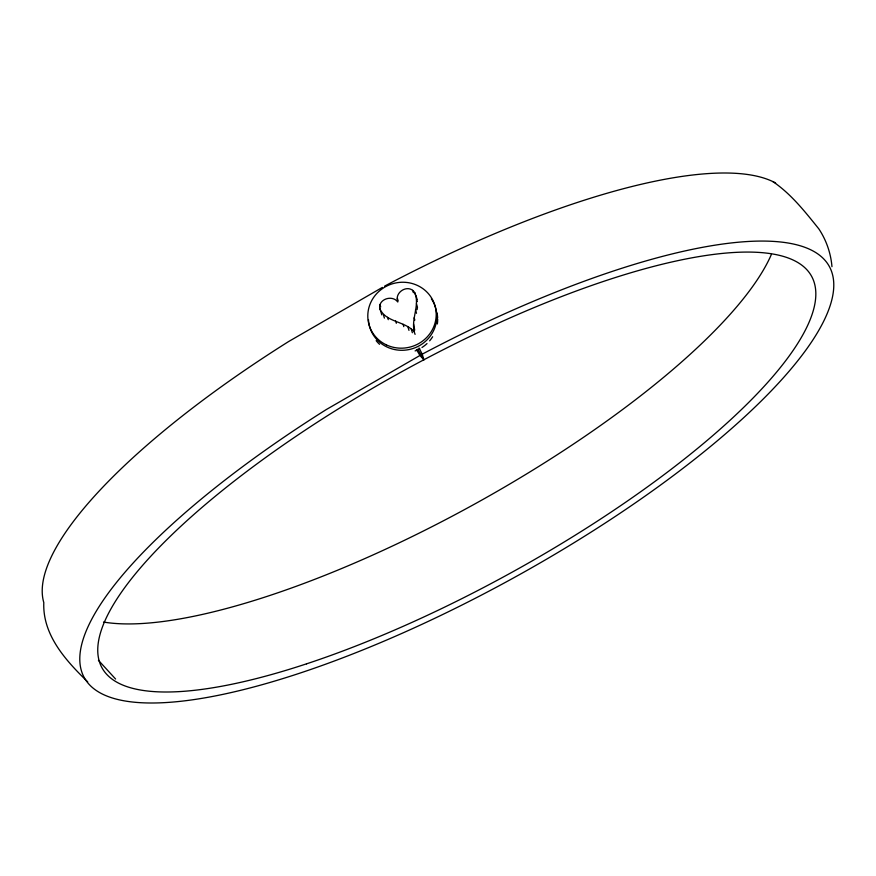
<?xml version="1.0" encoding="UTF-8"?>
<svg xmlns="http://www.w3.org/2000/svg" width="876" height="876" viewBox="0 0 876 876"><rect width="100%" height="100%" fill="white"/><g stroke="black" fill="none" stroke-linecap="round" stroke-linejoin="round"><path stroke-width="1.31" d="M415.082 334.369C409.771 320.736 420.283 306.261 414.863 292.88C409.07 283.178 393.882 291.872 397.813 301.979C391.66 293.876 376.209 300.074 380.337 310.356M417.096 309.622L417.469 307.191L416.439 303.676M382.374 287.405L288.675 341.509A425.495 120.132 -28.9 0 0 43.8 602.589C42.453 635.111 66.028 660.8 87.72 681.856M422.232 354.156L423.875 359.773L419.943 355.481L326.244 409.585A425.495 120.132 -28.9 0 0 191.417 699.957A425.495 120.132 -28.9 0 0 811.625 341.837A425.495 120.132 -28.9 0 0 422.232 354.156A86.111 5.19 62.1 0 0 419.046 347.991M379.658 308.024C384.882 322.532 405.161 320.747 414.392 332.026M772.895 181.606C791.17 193.99 805.11 211.828 818.841 228.888C826.298 240.123 830.853 253.219 831.959 266.665M98.419 660.285L115.588 679.031M416.056 295.825L417.085 299.34M414.863 292.88L415.553 295.212M416.604 299.231L417.294 301.574M412.705 290.339L413.384 292.683M415.487 309.765L416.516 313.28M414.151 317.78L414.83 320.112M413.592 323.934L414.709 330.164M413.735 328.018L414.414 330.361M411.326 329.223L412.355 332.738M407.953 326.868L408.972 330.372M397.408 298.366L398.087 300.709M403.113 324.306L403.792 326.649M395.623 320.934L396.313 323.277M387.586 317.331L388.265 319.674M383.36 314.594L384.389 318.097M380.009 304.585L380.699 306.918M380.764 311.385L381.783 314.889M423.875 359.773A165.947 10.83 60 0 1 417.808 349.141M419.943 355.47A86.713 5.661 60 0 1 416.418 349.513M384.663 286.091A425.495 120.132 -28.9 0 1 775.632 183.007M771.384 254.445A405.227 114.417 -28.9 0 1 472.952 504.992A405.227 114.417 -28.9 0 1 103.51 622.048M431.386 298.825A34.328 32.861 -16.3 0 1 413.056 348.484A34.328 32.861 -16.3 0 1 368.457 319.674M437.004 312.94A34.328 32.861 -16.3 0 1 437.639 317.824M437.671 319.05A34.328 32.861 -16.3 0 1 437.343 323.989M432.635 336.756A34.328 32.861 -16.3 0 1 429.623 340.83M427.006 343.567A34.328 32.861 -16.3 0 1 421.98 347.487M419.779 348.79A34.328 32.861 -16.3 0 1 415.104 350.926M379.549 344.301A34.328 32.861 -16.3 0 1 376.154 340.665M306.523 663.844A405.227 114.417 -28.9 0 0 814.319 282.871A405.227 114.417 -28.9 0 0 249.518 469.394A405.227 114.417 -28.9 0 0 306.523 663.844M386.349 344.881A34.328 32.861 -16.3 0 0 436.171 312.852A34.328 32.861 -16.3 0 0 383.491 287.908A34.328 32.861 -16.3 0 0 386.349 344.881"/></g></svg>
